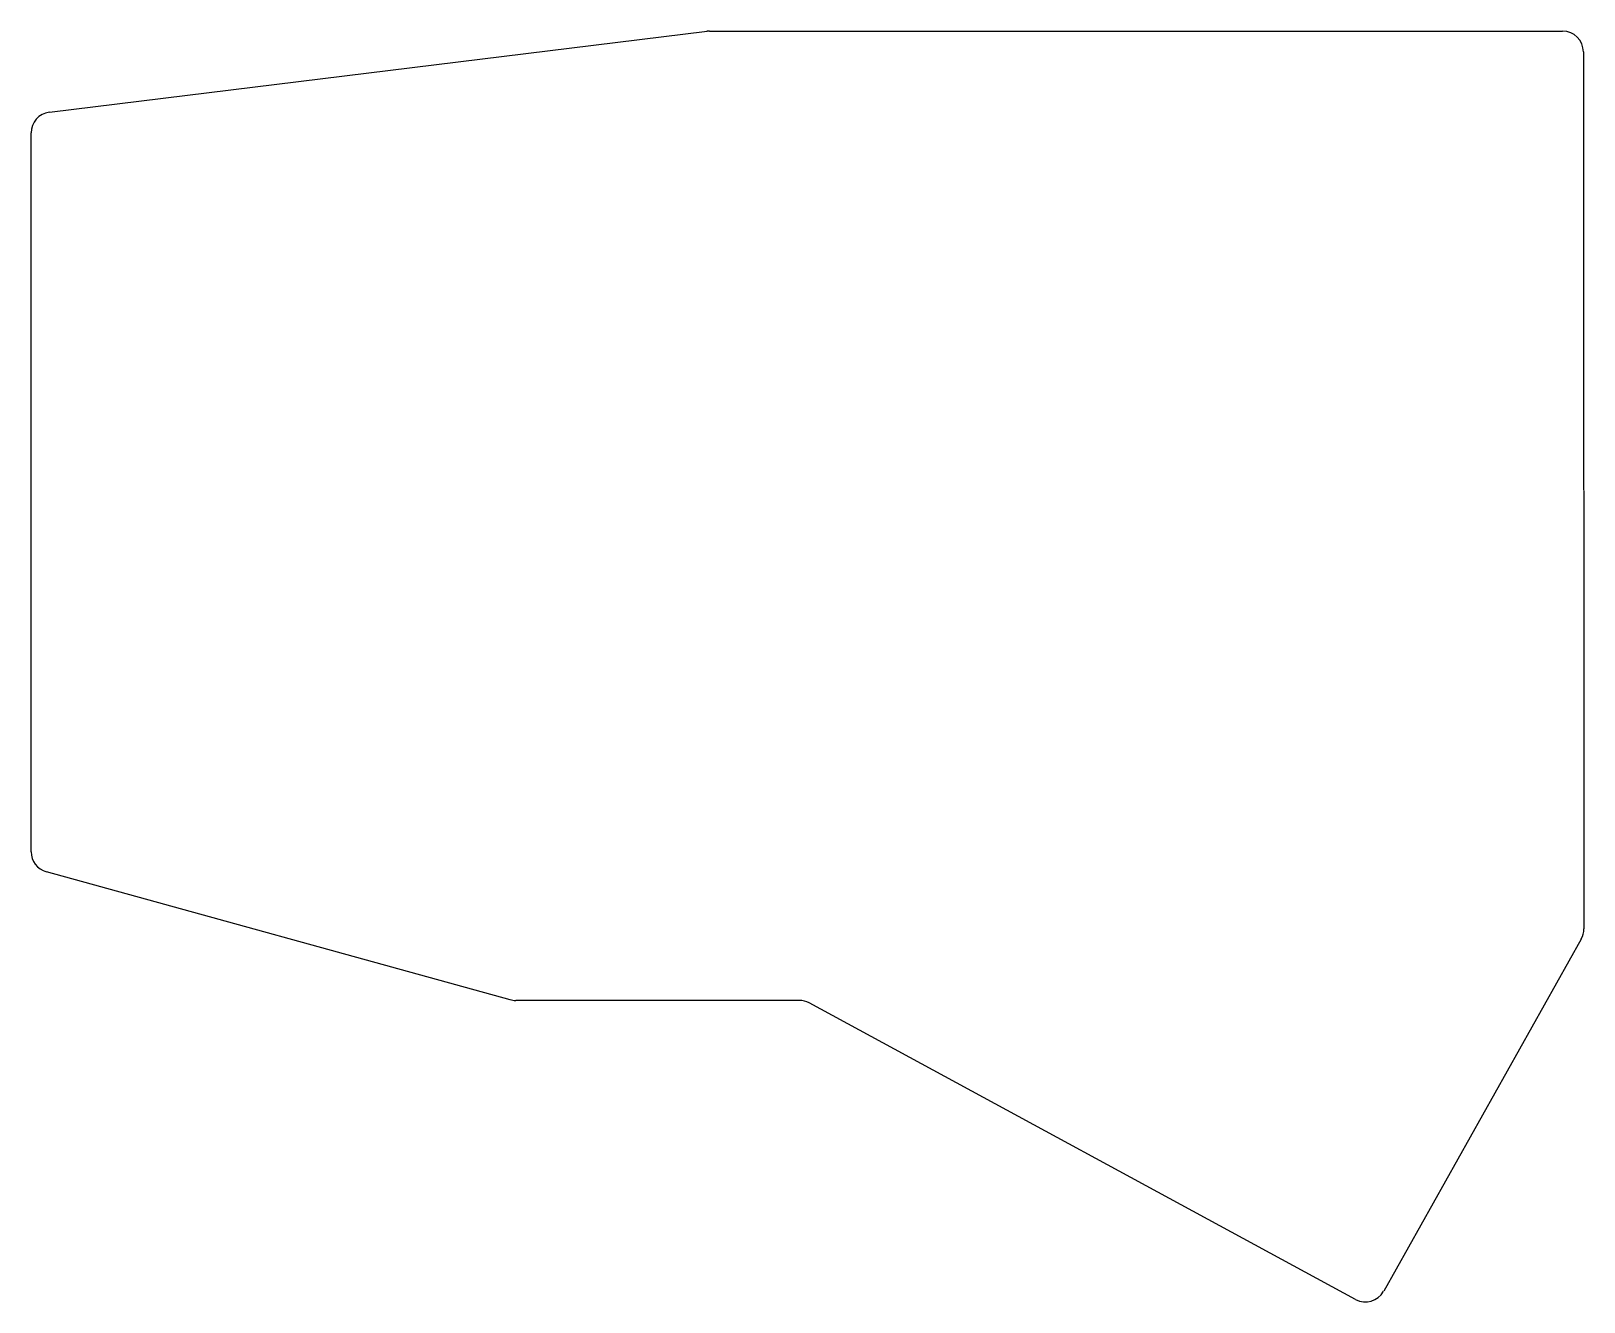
# Model space of a CAD drawing. Header units: millimetres. Extents: x 25 to 174, y -143 to -22.
import ezdxf

# ---------------------------------------------------------------- set-up
doc = ezdxf.new("R2010")
doc.units = ezdxf.units.MM

msp = doc.modelspace()

# ---------------------------------------------------------------- linework, layer by layer
for p, q in [((26.76, -29.28), (89.88, -21.51)), ((90.12, -21.5), (172, -21.5)), ((174, -23.5), (174.05, -107.63)), ((25, -100.23), (25, -31.27)), ((70.99, -114.43), (26.47, -102.15)), ((173.8, -108.61), (154.83, -142.41)), ((98.74, -114.5), (71.52, -114.5)), ((152.13, -143.19), (99.7, -114.74))]:
    msp.add_line(p, q)
for centre, start, end in [((90.12, -23.5), 90, 97.0165), ((172, -23.5), 0.0345, 90), ((27, -31.27), 97.0165, 180), ((27, -100.23), 180, 254.5878), ((172.05, -107.63), 330.6945, 0.0345), ((71.52, -112.5), 254.5878, 270), ((98.74, -116.5), 61.5191, 90), ((153.08, -141.43), 241.5191, 330.6945)]:
    msp.add_arc(centre, 2, start, end)

doc.saveas('drawing.dxf')
